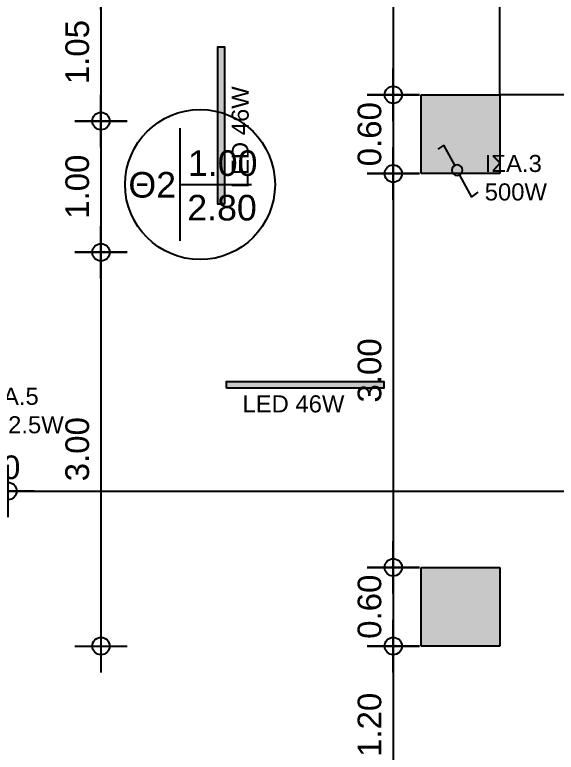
# Model space of a CAD drawing. Header units: metres. Extents: x -11 to 85, y -301 to 135.
# Drawn here: x 22.48 to 26.6, y -208.96 to -203.34 of the extents above; entities that cross this region are included whole.
import ezdxf

# ---------------------------------------------------------------- set-up
doc = ezdxf.new("R2010")
doc.units = ezdxf.units.M
doc.header["$LTSCALE"] = 0.036
doc.header["$PDMODE"] = 2
for name, color, linetype in [('arxitek isogeio', 252, 'Continuous'), ('DIMBLK', 252, 'Continuous'), ('electext', 20, 'Continuous'), ('hatch color', 252, 'Continuous'), ('HLEK_FL001_SYMBOLS', 230, 'Continuous')]:
    doc.layers.add(name, color=color, linetype=linetype)
doc.styles.add('COMU-N', font='arial.ttf')
doc.styles.get("Standard").update_dxf_attribs({"font": 'arial.ttf'})
doc.dimstyles.new('CADWDOT', dxfattribs={"dimscale": 0.1, "dimtxt": 1.8, "dimasz": 0.08, "dimexe": 2, "dimexo": 0, "dimgap": 0.09, "dimtad": 0, "dimrnd": 0.001, "dimzin": 0, "dimdsep": 46, "dimtxsty": 'Standard', "dimblk1": 'ARTDIM', "dimblk2": 'ARTDIM', "dimsah": 1, "dimcen": 0.09, "dimdle": 0.05, "dimse1": 1, "dimse2": 1, "dimadec": 0, "dimazin": 0, "dimtfac": 1, "dimtmove": 0, "dimatfit": 3, "dimldrblk": 'ARTDIM', "dimfxl": 2, "dimtvp": 0.9999, "dimtolj": 1, "dimtzin": 0, "dimarcsym": 0})

# ---------------------------------------------------------------- blocks, each defined once
blk = doc.blocks.new('ARTDIM')
at = {"layer": 'DIMBLK'}
for p, q in [((0, -24.9975), (0, 24.9975)), ((-24.9975, 0), (24.9975, 0))]:
    blk.add_line(p, q, dxfattribs=at)
blk.add_circle((0, 0), 8.25, dxfattribs=at)
blk = doc.blocks.new('*D1321')
at = {"layer": 'arxitek isogeio', "color": 0, "lineweight": -2}
blk.add_line((22.1317, -206.9656), (22.4157, -206.9656), dxfattribs=at)
at = {"layer": 'Defpoints', "color": 0, "transparency": 16777216}
for p in [(22.1237, -206.9656), (22.4237, -206.9656), (22.4237, -206.9656)]:
    blk.add_point(p, dxfattribs=at)
at = {"layer": 'arxitek isogeio', "color": 0, "lineweight": -2, "xscale": 0.008, "yscale": 0.008, "zscale": 0.008, "rotation": 180}
blk.add_blockref('ARTDIM', (22.1237, -206.9656), dxfattribs=at)
at = {"layer": 'arxitek isogeio', "color": 0, "lineweight": -2, "xscale": 0.008, "yscale": 0.008, "zscale": 0.008}
blk.add_blockref('ARTDIM', (22.4237, -206.9656), dxfattribs=at)
at = {"layer": 'arxitek isogeio', "color": 0, "insert": (22.2737, -206.7856), "char_height": 0.18, "attachment_point": 5}
blk.add_mtext('\\A1;0.30', dxfattribs=at)
blk = doc.blocks.new('*D1322')
at = {"layer": 'arxitek isogeio', "color": 0, "lineweight": -2}
blk.add_line((22.4317, -206.9656), (40.1157, -206.9656), dxfattribs=at)
at = {"layer": 'Defpoints', "color": 0, "transparency": 16777216}
for p in [(22.4237, -206.9656), (40.1237, -206.9656), (40.1237, -206.9656)]:
    blk.add_point(p, dxfattribs=at)
at = {"layer": 'arxitek isogeio', "color": 0, "lineweight": -2, "xscale": 0.008, "yscale": 0.008, "zscale": 0.008, "rotation": 180}
blk.add_blockref('ARTDIM', (22.4237, -206.9656), dxfattribs=at)
at = {"layer": 'arxitek isogeio', "color": 0, "lineweight": -2, "xscale": 0.008, "yscale": 0.008, "zscale": 0.008}
blk.add_blockref('ARTDIM', (40.1237, -206.9656), dxfattribs=at)
at = {"layer": 'arxitek isogeio', "color": 0, "insert": (31.2737, -206.7856), "char_height": 0.18, "attachment_point": 5}
blk.add_mtext('\\A1;17.70', dxfattribs=at)
blk = doc.blocks.new('*D1345')
at = {"layer": 'arxitek isogeio', "color": 0, "lineweight": -2}
blk.add_line((25.3601, -200.9548), (25.3601, -203.9388), dxfattribs=at)
at = {"layer": 'Defpoints', "color": 0, "transparency": 16777216}
for p in [(25.5737, -200.9468), (25.3601, -203.9468), (25.5737, -203.9468)]:
    blk.add_point(p, dxfattribs=at)
at = {"layer": 'arxitek isogeio', "color": 0, "lineweight": -2, "xscale": 0.008, "yscale": 0.008, "zscale": 0.008}
for p, rotation in [((25.3601, -200.9468), 90), ((25.3601, -203.9468), 270)]:
    blk.add_blockref('ARTDIM', p, dxfattribs=dict(at, rotation=rotation))
at = {"layer": 'arxitek isogeio', "color": 0, "insert": (25.1801, -202.4468), "char_height": 0.18, "attachment_point": 5, "rotation": 90}
blk.add_mtext('\\A1;3.00', dxfattribs=at)
blk = doc.blocks.new('*D1346')
at = {"layer": 'arxitek isogeio', "color": 0, "lineweight": -2}
blk.add_line((25.3601, -203.9548), (25.3601, -204.5388), dxfattribs=at)
at = {"layer": 'Defpoints', "color": 0, "transparency": 16777216}
for p in [(25.5737, -203.9468), (25.3601, -204.5468), (25.5737, -204.5468)]:
    blk.add_point(p, dxfattribs=at)
at = {"layer": 'arxitek isogeio', "color": 0, "lineweight": -2, "xscale": 0.008, "yscale": 0.008, "zscale": 0.008}
for p, rotation in [((25.3601, -203.9468), 90), ((25.3601, -204.5468), 270)]:
    blk.add_blockref('ARTDIM', p, dxfattribs=dict(at, rotation=rotation))
at = {"layer": 'arxitek isogeio', "color": 0, "insert": (25.1801, -204.2468), "char_height": 0.18, "attachment_point": 5, "rotation": 90}
blk.add_mtext('\\A1;0.60', dxfattribs=at)
blk = doc.blocks.new('*D1347')
at = {"layer": 'arxitek isogeio', "color": 0, "lineweight": -2}
blk.add_line((25.3601, -204.5548), (25.3601, -207.5388), dxfattribs=at)
at = {"layer": 'Defpoints', "color": 0, "transparency": 16777216}
for p in [(25.5737, -204.5468), (25.3601, -207.5468), (25.5737, -207.5468)]:
    blk.add_point(p, dxfattribs=at)
at = {"layer": 'arxitek isogeio', "color": 0, "lineweight": -2, "xscale": 0.008, "yscale": 0.008, "zscale": 0.008}
for p, rotation in [((25.3601, -204.5468), 90), ((25.3601, -207.5468), 270)]:
    blk.add_blockref('ARTDIM', p, dxfattribs=dict(at, rotation=rotation))
at = {"layer": 'arxitek isogeio', "color": 0, "insert": (25.1801, -206.0468), "char_height": 0.18, "attachment_point": 5, "rotation": 90}
blk.add_mtext('\\A1;3.00', dxfattribs=at)
blk = doc.blocks.new('*D1348')
at = {"layer": 'arxitek isogeio', "color": 0, "lineweight": -2}
blk.add_line((25.3601, -207.5548), (25.3601, -208.1388), dxfattribs=at)
at = {"layer": 'Defpoints', "color": 0, "transparency": 16777216}
for p in [(25.5737, -207.5468), (25.3601, -208.1468), (25.5737, -208.1468)]:
    blk.add_point(p, dxfattribs=at)
at = {"layer": 'arxitek isogeio', "color": 0, "lineweight": -2, "xscale": 0.008, "yscale": 0.008, "zscale": 0.008}
for p, rotation in [((25.3601, -207.5468), 90), ((25.3601, -208.1468), 270)]:
    blk.add_blockref('ARTDIM', p, dxfattribs=dict(at, rotation=rotation))
at = {"layer": 'arxitek isogeio', "color": 0, "insert": (25.1801, -207.8468), "char_height": 0.18, "attachment_point": 5, "rotation": 90}
blk.add_mtext('\\A1;0.60', dxfattribs=at)
blk = doc.blocks.new('*D1349')
at = {"layer": 'arxitek isogeio', "color": 0, "lineweight": -2}
blk.add_line((25.3601, -208.1548), (25.3601, -209.3388), dxfattribs=at)
at = {"layer": 'Defpoints', "color": 0, "transparency": 16777216}
for p in [(25.5737, -208.1468), (25.3601, -209.3468), (25.5737, -209.3468)]:
    blk.add_point(p, dxfattribs=at)
at = {"layer": 'arxitek isogeio', "color": 0, "lineweight": -2, "xscale": 0.008, "yscale": 0.008, "zscale": 0.008}
for p, rotation in [((25.3601, -208.1468), 90), ((25.3601, -209.3468), 270)]:
    blk.add_blockref('ARTDIM', p, dxfattribs=dict(at, rotation=rotation))
at = {"layer": 'arxitek isogeio', "color": 0, "insert": (25.1801, -208.7468), "char_height": 0.18, "attachment_point": 5, "rotation": 90}
blk.add_mtext('\\A1;1.20', dxfattribs=at)
blk = doc.blocks.new('*D1363')
at = {"layer": 'arxitek isogeio', "color": 0, "lineweight": -2}
blk.add_line((22.4157, -212.7331), (14.7817, -212.7331), dxfattribs=at)
at = {"layer": 'Defpoints', "color": 0, "transparency": 16777216}
for p in [(14.7737, -208.1468), (22.4237, -208.1468), (14.7737, -212.7331)]:
    blk.add_point(p, dxfattribs=at)
at = {"layer": 'arxitek isogeio', "color": 0, "lineweight": -2, "xscale": 0.008, "yscale": 0.008, "zscale": 0.008, "rotation": 180.0000000000008}
blk.add_blockref('ARTDIM', (14.7737, -212.7331), dxfattribs=at)
at = {"layer": 'arxitek isogeio', "color": 0, "lineweight": -2, "xscale": 0.008, "yscale": 0.008, "zscale": 0.008}
blk.add_blockref('ARTDIM', (22.4237, -212.7331), dxfattribs=at)
at = {"layer": 'arxitek isogeio', "color": 0, "insert": (18.5987, -212.5531), "char_height": 0.18, "attachment_point": 5}
blk.add_mtext('\\A1;7.65', dxfattribs=at)
blk = doc.blocks.new('*D1429')
at = {"layer": 'arxitek isogeio', "color": 0, "lineweight": -2}
blk.add_line((23.1324, -203.104), (23.1324, -204.1388), dxfattribs=at)
at = {"layer": 'Defpoints', "color": 0, "transparency": 16777216}
for p in [(22.5267, -203.096), (22.5267, -204.1468), (23.1324, -204.1468)]:
    blk.add_point(p, dxfattribs=at)
at = {"layer": 'arxitek isogeio', "color": 0, "lineweight": -2, "xscale": 0.008, "yscale": 0.008, "zscale": 0.008}
for p, rotation in [((23.1324, -203.096), 90), ((23.1324, -204.1468), 270)]:
    blk.add_blockref('ARTDIM', p, dxfattribs=dict(at, rotation=rotation))
at = {"layer": 'arxitek isogeio', "color": 0, "insert": (22.9524, -203.6214), "char_height": 0.18, "attachment_point": 5, "rotation": 90}
blk.add_mtext('\\A1;1.05', dxfattribs=at)
blk = doc.blocks.new('*D1430')
at = {"layer": 'arxitek isogeio', "color": 0, "lineweight": -2}
blk.add_line((23.1324, -204.1548), (23.1324, -205.1388), dxfattribs=at)
at = {"layer": 'Defpoints', "color": 0, "transparency": 16777216}
for p in [(22.5267, -204.1468), (22.5267, -205.1468), (23.1324, -205.1468)]:
    blk.add_point(p, dxfattribs=at)
at = {"layer": 'arxitek isogeio', "color": 0, "lineweight": -2, "xscale": 0.008, "yscale": 0.008, "zscale": 0.008}
for p, rotation in [((23.1324, -204.1468), 90), ((23.1324, -205.1468), 270)]:
    blk.add_blockref('ARTDIM', p, dxfattribs=dict(at, rotation=rotation))
at = {"layer": 'arxitek isogeio', "color": 0, "insert": (22.9524, -204.6468), "char_height": 0.18, "attachment_point": 5, "rotation": 90}
blk.add_mtext('\\A1;1.00', dxfattribs=at)
blk = doc.blocks.new('*D1431')
at = {"layer": 'arxitek isogeio', "color": 0, "lineweight": -2}
blk.add_line((23.1324, -205.1548), (23.1324, -208.1388), dxfattribs=at)
at = {"layer": 'Defpoints', "color": 0, "transparency": 16777216}
for p in [(22.5267, -205.1468), (22.5267, -208.1468), (23.1324, -208.1468)]:
    blk.add_point(p, dxfattribs=at)
at = {"layer": 'arxitek isogeio', "color": 0, "lineweight": -2, "xscale": 0.008, "yscale": 0.008, "zscale": 0.008}
for p, rotation in [((23.1324, -205.1468), 90), ((23.1324, -208.1468), 270)]:
    blk.add_blockref('ARTDIM', p, dxfattribs=dict(at, rotation=rotation))
at = {"layer": 'arxitek isogeio', "color": 0, "insert": (22.9524, -206.6468), "char_height": 0.18, "attachment_point": 5, "rotation": 90}
blk.add_mtext('\\A1;3.00', dxfattribs=at)
blk = doc.blocks.new('lampes fthorismou 120')
at = {"layer": 'hatch color'}
blk.add_hatch(color=181, dxfattribs=at).paths.add_polyline_path([(84.1811, -99.2639), (84.1811, -99.2139), (85.3811, -99.2139), (85.3811, -99.2639)])
at = {"layer": 'HLEK_FL001_SYMBOLS'}
blk.add_lwpolyline([(84.1811, -99.2639), (84.1811, -99.2139), (85.3811, -99.2139), (85.3811, -99.2639)], close=True, dxfattribs=at)
blk = doc.blocks.new('gJ6_a3')
at = {"linetype": 'Continuous'}
for p, q in [((-0.111, 0.1868), (-0.0592, 0.2092)), ((-0.0239, 0.0342), (-0.111, 0.1868)), ((0.0232, -0.035), (0.1196, -0.1998)), ((0.1196, -0.1998), (0.0608, -0.2242))]:
    blk.add_line(p, q, dxfattribs=at)
blk.add_circle((-0.0004, -0.0004), 0.0405, dxfattribs=at)

msp = doc.modelspace()

# ---------------------------------------------------------------- hatches: boundary and pattern name
at = {"layer": 'arxitek isogeio'}
for points in [[(26.1737, -203.9468), (25.5737, -203.9468), (25.5737, -204.5468), (26.1737, -204.5468)], [(25.5737, -207.5468), (25.5737, -208.1468), (26.1737, -208.1468), (26.1737, -207.5468)]]:
    msp.add_hatch(color=256, dxfattribs=at).paths.add_polyline_path(points)

# ---------------------------------------------------------------- linework, layer by layer
for p, q in [((26.1737, -203.9468), (26.1737, -200.9468)), ((25.5737, -204.5468), (25.5737, -203.9468)), ((25.5737, -203.9468), (26.1737, -203.9468)), ((26.1737, -203.9468), (26.1737, -204.5468)), ((29.1737, -203.9468), (26.1737, -203.9468)), ((23.7341, -204.2016), (23.7341, -205.0596)), ((26.1737, -204.5468), (25.5737, -204.5468)), ((23.7341, -204.6306), (24.2801, -204.6306)), ((25.5737, -207.5468), (26.1737, -207.5468)), ((25.5737, -208.1468), (25.5737, -207.5468)), ((26.1737, -207.5468), (26.1737, -208.1468)), ((26.1737, -208.1468), (25.5737, -208.1468))]:
    msp.add_line(p, q, dxfattribs=at)
msp.add_circle((23.8878, -204.6306), 0.5712, dxfattribs=at)

# ---------------------------------------------------------------- block references
at = {"layer": 'HLEK_FL001_SYMBOLS', "rotation": 90}
msp.add_blockref('lampes fthorismou 120', (-75.1905, -288.9618), dxfattribs=at)
at = {"layer": 'HLEK_FL001_SYMBOLS', "xscale": -1, "rotation": 58.82811736932428}
msp.add_blockref('gJ6_a3', (25.8472, -204.5208), dxfattribs=at)
at = {"layer": 'HLEK_FL001_SYMBOLS'}
msp.add_blockref('lampes fthorismou 120', (-60.0922, -106.9171), dxfattribs=at)

# ---------------------------------------------------------------- texts
at = {"layer": 'arxitek isogeio', "style": 'COMU-N'}
for s, p in [('1.00', (23.7953, -204.5648)), ('Θ2', (23.3415, -204.7298)), ('2.80', (23.7901, -204.9041))]:
    msp.add_text(s, height=0.195, dxfattribs=at).set_placement(p)
at = {"layer": 'electext'}
msp.add_text('LED 46W', height=0.13, rotation=90, dxfattribs=at).set_placement((24.2584, -204.6589))
msp.add_text('LED 46W', height=0.13, dxfattribs=at).set_placement((24.2108, -206.3661))
at = {"layer": 'HLEK_FL001_SYMBOLS', "char_height": 0.13, "attachment_point": 1, "style": 'COMU-N'}
for s, insert in [('{\\fArial|b0|i0|c161|p34;ΙΣΑ}.{\\fArial|b0|i0|c161|p34;3}\\P500W', (26.0573, -204.4047)), ('{\\fArial|b0|i0|c161|p34;ΙΣΑ}.5\\P632.5W', (22.2226, -206.1787))]:
    msp.add_mtext_dynamic_manual_height_columns(s, width=0.495006, gutter_width=0.65, heights=[0], dxfattribs=dict(at, insert=insert))

# ---------------------------------------------------------------- dimensions: what is measured, and where the dimension line sits
at = {"layer": 'arxitek isogeio'}
for base, p1, p2, picture, middle in [((25.3601, -203.9468), (25.5737, -200.9468), (25.5737, -203.9468), '*D1345', (25.1801, -202.4468)), ((23.1324, -204.1468), (22.5267, -203.096), (22.5267, -204.1468), '*D1429', (22.9524, -203.6214)), ((23.1324, -205.1468), (22.5267, -204.1468), (22.5267, -205.1468), '*D1430', (22.9524, -204.6468)), ((25.3601, -207.5468), (25.5737, -204.5468), (25.5737, -207.5468), '*D1347', (25.1801, -206.0468)), ((23.1324, -208.1468), (22.5267, -205.1468), (22.5267, -208.1468), '*D1431', (22.9524, -206.6468)), ((25.3601, -209.3468), (25.5737, -208.1468), (25.5737, -209.3468), '*D1349', (25.1801, -208.7468))]:
    dim = msp.add_linear_dim(base=base, p1=p1, p2=p2, angle=90, dimstyle='CADWDOT', dxfattribs=at)
    dim.commit()
    dim.dimension.update_dxf_attribs({"geometry": picture, "text_midpoint": middle})
for base, p1, p2, picture, middle in [((25.3601, -204.5468), (25.5737, -203.9468), (25.5737, -204.5468), '*D1346', (25.3601, -204.2468)), ((25.3601, -208.1468), (25.5737, -207.5468), (25.5737, -208.1468), '*D1348', (25.3601, -207.8468))]:
    dim = msp.add_linear_dim(base=base, p1=p1, p2=p2, angle=90, dimstyle='CADWDOT', dxfattribs=at)
    dim.commit()
    dim.dimension.update_dxf_attribs({"geometry": picture, "text_midpoint": middle, "dimtype": 160})
dim = msp.add_linear_dim(base=(22.4237, -206.9656), p1=(22.1237, -206.9656), p2=(22.4237, -206.9656), dimstyle='CADWDOT', dxfattribs=at)
dim.commit()
dim.dimension.update_dxf_attribs({"geometry": '*D1321', "text_midpoint": (22.2737, -206.9656), "dimtype": 160})
dim = msp.add_linear_dim(base=(40.1237, -206.9656), p1=(22.4237, -206.9656), p2=(40.1237, -206.9656), dimstyle='CADWDOT', dxfattribs=at)
dim.commit()
dim.dimension.update_dxf_attribs({"geometry": '*D1322', "text_midpoint": (31.2737, -206.7856)})
dim = msp.add_aligned_dim(p1=(22.4237, -208.1468), p2=(14.7737, -208.1468), distance=4.5863, dimstyle='CADWDOT', dxfattribs=at)
dim.commit()
dim.dimension.update_dxf_attribs({"geometry": '*D1363', "text_midpoint": (18.5987, -212.5531)})

doc.saveas('drawing.dxf')
